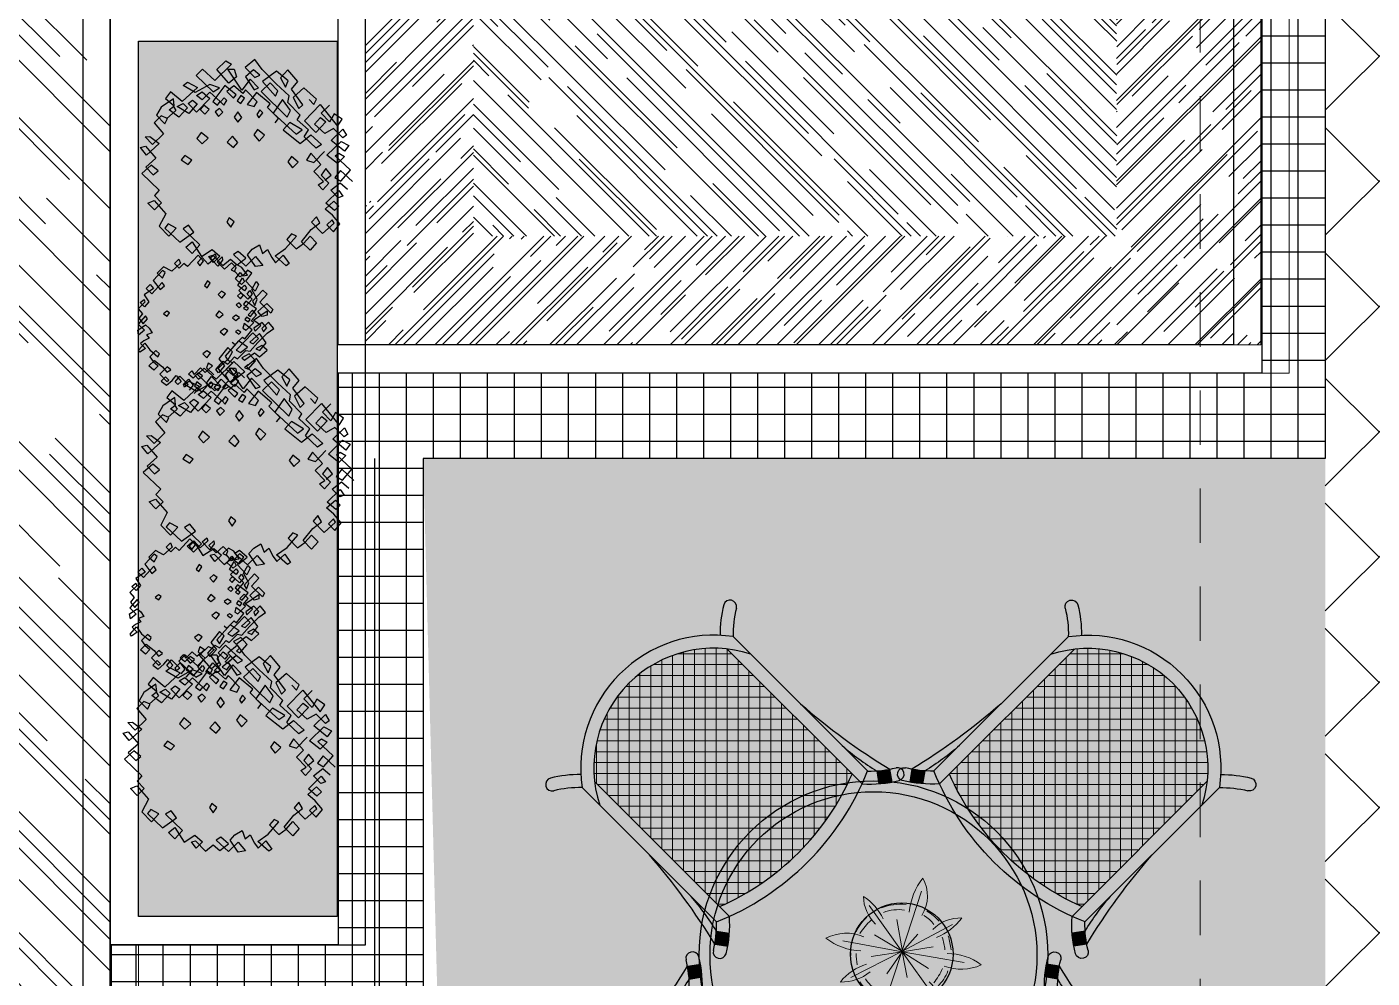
# Model space of a CAD drawing. Header units: millimetres. Extents: x 971.3 to 1010.6, y 593 to 619.8.
# Drawn here: x 975.405 to 978.491, y 612.973 to 615.156 of the extents above; entities that cross this region are included whole.
import ezdxf

# ---------------------------------------------------------------- set-up
doc = ezdxf.new("R2010")
doc.units = ezdxf.units.MM
doc.linetypes.add('HIDDEN2', pattern=[0.1875, 0.125, -0.0625])
doc.linetypes.add('RAYITAS', pattern=[0.375, 0.25, -0.125])
for name, color, linetype, lineweight in [('1', 253, 'Continuous', 0), ('accesorios de agua potable', 142, 'Continuous', 25), ('FAROLAS', 45, 'Continuous', 9), ('NOMBRES', 75, 'Continuous', 5), ('PROYECCIÓN', 7, 'RAYITAS', 13), ('www.dwgfree.com', 7, 'Continuous', 70)]:
    doc.layers.add(name, color=color, linetype=linetype, lineweight=lineweight)
for name, color, linetype in [('2', 42, 'Continuous'), ('3', 135, 'Continuous'), ('49', 1, 'Continuous'), ('51', 3, 'Continuous'), ('CANTEIRO', 8, 'Continuous'), ('MOB', 203, 'Continuous')]:
    doc.layers.add(name, color=color, linetype=linetype)

# ---------------------------------------------------------------- blocks, each defined once
blk = doc.blocks.new('VEG4')
at = {"layer": 'CANTEIRO', "color": 104}
for p, q in [((0.059, 3.413), (-0.461, 2.865)), ((0.322, 3.115), (0.059, 3.413)), ((0.643, 3.269), (0.876, 3.457)), ((0.876, 3.457), (0.918, 3.3)), ((-0.784, 3.026), (-1.201, 2.658)), ((-1.079, 3.015), (-0.866, 3.223)), ((-0.861, 2.792), (-1.079, 3.015)), ((-0.866, 3.223), (-0.784, 3.026)), ((-0.634, 3.014), (-0.861, 2.792)), ((-0.461, 2.865), (-0.634, 3.014)), ((0.26, 3.292), (0.019, 3.056)), ((0.019, 3.056), (0.143, 2.9)), ((0.143, 2.9), (0.322, 3.115)), ((0.543, 2.974), (0.26, 3.292)), ((0.918, 3.3), (0.543, 2.974)), ((1.005, 2.87), (0.643, 3.269)), ((0.972, 3.075), (1.213, 3.311)), ((1.309, 2.73), (0.972, 3.075)), ((1.222, 3.16), (1.005, 2.87)), ((1.213, 3.311), (1.222, 3.16)), ((1.655, 3.028), (1.309, 2.73)), ((1.873, 2.805), (1.655, 3.028)), ((-1.652, 2.693), (-2.101, 2.215)), ((-1.598, 2.865), (-1.911, 2.56)), ((-1.911, 2.56), (-1.659, 2.33)), ((-1.659, 2.33), (-1.519, 2.585)), ((-1.519, 2.585), (-1.652, 2.693)), ((-1.201, 2.658), (-1.598, 2.865)), ((1.899, 2.949), (1.629, 2.686)), ((1.629, 2.686), (1.791, 2.606)), ((2.048, 2.342), (1.785, 2.64)), ((1.791, 2.606), (1.873, 2.805)), ((1.833, 2.25), (2.063, 2.554)), ((2.154, 2.802), (1.899, 2.949)), ((2.063, 2.554), (2.168, 2.418)), ((2.414, 2.422), (2.154, 2.802)), ((2.423, 2.668), (2.187, 2.398)), ((2.63, 2.513), (2.423, 2.668)), ((-1.673, 2.118), (-2.179, 1.584)), ((-2.101, 2.215), (-1.781, 1.774)), ((-1.563, 1.948), (-1.673, 2.118)), ((0.494, 2.172), (0.349, 1.951)), ((0.627, 2.064), (0.494, 2.172)), ((2.124, 1.98), (1.833, 2.25)), ((1.951, 1.93), (2.17, 2.302)), ((2.168, 2.418), (2.048, 2.342)), ((2.266, 2.118), (2.124, 1.98)), ((2.17, 2.302), (2.266, 2.118)), ((2.187, 2.398), (2.414, 2.422)), ((2.329, 2.14), (2.63, 2.513)), ((2.77, 1.659), (2.329, 2.14)), ((-2.088, 1.832), (-2.55, 1.539)), ((-2.451, 1.834), (-2.252, 2.028)), ((-2.179, 1.584), (-2.451, 1.834)), ((-2.252, 2.028), (-2.088, 1.832)), ((-1.781, 1.774), (-1.563, 1.948)), ((0.349, 1.951), (0.482, 1.843)), ((0.482, 1.843), (0.627, 2.064)), ((2.257, 1.673), (1.951, 1.93)), ((1.991, 1.691), (2.26, 1.954)), ((2.365, 1.818), (2.257, 1.673)), ((2.26, 1.954), (2.365, 1.818)), ((2.609, 1.739), (2.828, 2.112)), ((2.866, 1.277), (2.609, 1.739)), ((3.142, 1.705), (2.636, 1.171)), ((2.933, 1.976), (2.77, 1.659)), ((2.828, 2.112), (2.933, 1.976)), ((3.34, 1.502), (3.142, 1.705)), ((-2.735, 1.16), (-2.545, 1.306)), ((-2.55, 1.539), (-2.33, 1.199)), ((-2.545, 1.306), (-2.508, 1.183)), ((1.168, 1.68), (0.998, 1.514)), ((0.998, 1.514), (1.176, 1.331)), ((1.355, 1.546), (1.168, 1.68)), ((1.176, 1.331), (1.355, 1.546)), ((2.075, 1.575), (1.933, 1.436)), ((1.933, 1.436), (2.072, 1.294)), ((2.421, 1.278), (1.991, 1.691)), ((2.072, 1.294), (2.209, 1.467)), ((2.209, 1.467), (2.075, 1.575)), ((2.327, 0.948), (2.619, 1.274)), ((2.382, 1.517), (2.518, 1.69)), ((2.619, 1.274), (2.382, 1.517)), ((2.628, 1.52), (2.421, 1.278)), ((2.518, 1.69), (2.628, 1.52)), ((2.752, 0.967), (2.866, 1.277)), ((2.991, 1.121), (3.34, 1.502)), ((-2.508, 1.183), (-2.835, 0.864)), ((-2.835, 0.864), (-2.631, 0.627)), ((-2.537, 0.957), (-2.735, 1.16)), ((-2.33, 1.199), (-2.537, 0.957)), ((2.004, 1.109), (1.856, 1.004)), ((1.856, 1.004), (1.995, 0.862)), ((1.995, 0.862), (2.108, 0.973)), ((2.108, 0.973), (2.004, 1.109)), ((2.313, 0.934), (2.213, 0.837)), ((2.322, 1.181), (2.214, 1.036)), ((2.214, 1.036), (2.327, 0.948)), ((2.446, 0.827), (2.313, 0.934)), ((2.829, 0.804), (2.322, 1.181)), ((2.636, 1.171), (2.752, 0.967)), ((2.899, 0.675), (3.331, 1.057)), ((3.506, 0.593), (2.991, 1.121)), ((3.331, 1.057), (3.608, 0.772)), ((-2.484, 0.533), (-2.848, 0.138)), ((-2.631, 0.627), (-2.81, 0.412)), ((-2.393, 0.383), (-2.484, 0.533)), ((-1.463, 0.737), (-1.624, 0.619)), ((-1.624, 0.619), (-1.457, 0.504)), ((-1.335, 0.663), (-1.463, 0.737)), ((-1.457, 0.504), (-1.335, 0.663)), ((1.045, 0.727), (0.88, 0.526)), ((0.88, 0.526), (1.033, 0.398)), ((1.033, 0.398), (1.237, 0.558)), ((1.237, 0.558), (1.045, 0.727)), ((1.838, 0.511), (1.676, 0.393)), ((2.005, 0.397), (1.838, 0.511)), ((2.213, 0.837), (2.361, 0.743)), ((2.361, 0.743), (2.446, 0.827)), ((2.641, 0.74), (2.428, 0.532)), ((2.428, 0.532), (2.542, 0.444)), ((2.542, 0.444), (2.829, 0.804)), ((2.575, 0.239), (2.825, 0.523)), ((2.825, 0.523), (2.641, 0.74)), ((2.686, 0.268), (3.339, 0.707)), ((3.103, 0.438), (2.899, 0.675)), ((3.339, 0.509), (3.103, 0.438)), ((3.339, 0.707), (3.339, 0.509)), ((3.608, 0.772), (3.506, 0.593)), ((-2.865, -0.157), (-2.493, 0.088)), ((-2.848, 0.138), (-2.55, -0.166)), ((-2.81, 0.412), (-2.601, 0.141)), ((-2.601, 0.141), (-2.393, 0.383)), ((-2.493, 0.088), (-2.32, -0.061)), ((1.676, 0.393), (1.829, 0.264)), ((1.829, 0.264), (2.005, 0.397)), ((2.235, 0.105), (2.172, -0.115)), ((2.614, -0.198), (2.235, 0.105)), ((2.349, 0.415), (2.269, 0.297)), ((2.269, 0.297), (2.436, 0.183)), ((2.319, -0.209), (2.689, 0.152)), ((2.516, 0.3), (2.349, 0.415)), ((2.436, 0.183), (2.516, 0.3)), ((2.689, 0.152), (2.575, 0.239)), ((3.026, 0.005), (2.686, 0.268)), ((3.1, 0.157), (2.699, -0.115)), ((2.756, -0.258), (3.026, 0.005)), ((3.395, 0.167), (3.082, -0.138)), ((3.323, -0.101), (3.1, 0.157)), ((3.644, -0.145), (3.395, 0.167)), ((-2.826, -0.396), (-2.865, -0.157)), ((-2.55, -0.166), (-2.826, -0.396)), ((-2.185, -0.285), (-2.449, -0.384)), ((-2.449, -0.384), (-2.324, -0.54)), ((-2.32, -0.061), (-2.185, -0.285)), ((1.281, -0.112), (1.077, -0.272)), ((1.077, -0.272), (1.27, -0.441)), ((1.27, -0.441), (1.449, -0.227)), ((1.449, -0.227), (1.281, -0.112)), ((1.922, -0.2), (1.817, -0.263)), ((1.817, -0.263), (1.97, -0.391)), ((2.637, -0.335), (1.833, -1.16)), ((2.07, -0.294), (1.922, -0.2)), ((1.97, -0.391), (2.07, -0.294)), ((2.172, -0.115), (2.319, -0.209)), ((2.256, -0.627), (2.614, -0.198)), ((2.957, -0.379), (2.497, -0.789)), ((2.914, -0.619), (2.637, -0.335)), ((2.699, -0.115), (2.756, -0.258)), ((2.88, -0.811), (3.334, -0.368)), ((3.277, -0.82), (2.957, -0.379)), ((3.082, -0.138), (3.159, -0.301)), ((3.159, -0.301), (3.323, -0.101)), ((3.334, -0.368), (3.644, -0.145)), ((-2.838, -1.122), (-2.531, -0.782)), ((-2.582, -0.673), (-2.744, -0.792)), ((-2.744, -0.792), (-2.506, -1.035)), ((-2.324, -0.54), (-2.582, -0.673)), ((-2.531, -0.782), (-2.297, -1.108)), ((1.958, -0.72), (1.302, -1.44)), ((1.655, -0.779), (1.788, -0.887)), ((1.788, -0.887), (2.143, -0.54)), ((2.386, -1.016), (1.958, -0.72)), ((2.143, -0.54), (2.256, -0.627)), ((2.497, -0.789), (2.659, -0.869)), ((2.502, -1.22), (2.88, -0.811)), ((2.659, -0.869), (2.914, -0.619)), ((2.976, -1.194), (3.277, -0.82)), ((-2.773, -1.217), (-2.838, -1.122)), ((-2.506, -1.035), (-2.773, -1.217)), ((-2.01, -1.146), (-2.308, -1.437)), ((-2.297, -1.108), (-1.911, -1.446)), ((-1.837, -1.294), (-2.01, -1.146)), ((0.434, -1.177), (0.244, -1.323)), ((0.602, -1.291), (0.434, -1.177)), ((1.433, -1.035), (1.01, -1.567)), ((1.432, -1.63), (1.665, -1.244)), ((1.665, -1.244), (1.433, -1.035)), ((1.833, -1.16), (2.048, -1.267)), ((1.9, -1.57), (2.298, -1.181)), ((2.048, -1.267), (2.386, -1.016)), ((2.298, -1.181), (2.502, -1.22)), ((3.067, -0.946), (2.78, -1.107)), ((2.78, -1.107), (2.976, -1.194)), ((2.958, -1.488), (3.319, -1.176)), ((3.319, -1.176), (3.067, -0.946)), ((-2.352, -1.876), (-2.082, -1.612)), ((-2.308, -1.437), (-2.139, -1.668)), ((-2.139, -1.668), (-1.906, -1.877)), ((-2.082, -1.612), (-1.702, -1.916)), ((-1.911, -1.446), (-1.837, -1.294)), ((0.244, -1.323), (0.423, -1.506)), ((0.423, -1.506), (0.602, -1.291)), ((0.861, -2.069), (1.211, -1.688)), ((1.01, -1.567), (1.278, -1.899)), ((1.211, -1.688), (1.432, -1.829)), ((1.302, -1.44), (1.432, -1.63)), ((1.432, -1.829), (1.753, -1.476)), ((1.753, -1.476), (1.9, -1.57)), ((2.456, -1.344), (2.107, -1.526)), ((2.107, -1.526), (2.226, -1.648)), ((2.226, -1.648), (2.712, -1.293)), ((2.396, -2.077), (2.759, -1.682)), ((2.759, -1.682), (2.456, -1.344)), ((2.712, -1.293), (2.958, -1.488)), ((-2.12, -2.085), (-2.352, -1.876)), ((-1.906, -1.877), (-2.12, -2.085)), ((-1.47, -1.926), (-1.825, -2.273)), ((-1.702, -1.916), (-1.493, -2.187)), ((-1.493, -2.187), (-1.297, -2.075)), ((-1.297, -2.075), (-1.47, -1.926)), ((-0.188, -2.301), (0.124, -1.996)), ((0.124, -1.996), (0.342, -2.219)), ((0.342, -2.219), (0.703, -1.906)), ((0.482, -1.765), (0.405, -1.999)), ((0.405, -1.999), (0.756, -2.33)), ((0.703, -1.906), (0.482, -1.765)), ((0.972, -2.239), (0.861, -2.069)), ((1.278, -1.899), (0.972, -2.239)), ((1.317, -2.337), (1.61, -2.012)), ((1.355, -2.063), (1.724, -1.702)), ((1.686, -2.374), (1.355, -2.063)), ((1.61, -2.012), (1.823, -2.201)), ((1.724, -1.702), (2.234, -2.196)), ((2.39, -1.845), (2.234, -1.997)), ((2.234, -1.997), (2.396, -2.077)), ((-1.825, -2.273), (-1.502, -2.632)), ((-1.556, -2.407), (-1.769, -2.615)), ((-1.397, -2.569), (-1.556, -2.407)), ((-1.247, -2.581), (-1.054, -2.353)), ((-1.105, -2.641), (-0.869, -2.371)), ((-1.054, -2.353), (-0.81, -2.63)), ((-0.869, -2.371), (-0.473, -2.777)), ((-0.705, -2.766), (-0.464, -2.53)), ((-0.464, -2.53), (-0.235, -2.822)), ((-0.455, -2.284), (-0.299, -2.131)), ((-0.243, -2.473), (-0.455, -2.284)), ((-0.299, -2.131), (-0.188, -2.301)), ((0.013, -2.223), (-0.243, -2.473)), ((-0.149, -2.341), (0.015, -2.538)), ((0.22, -2.378), (0.013, -2.223)), ((0.015, -2.538), (0.22, -2.378)), ((0.378, -2.739), (0.637, -2.407)), ((0.637, -2.407), (1.073, -2.854)), ((1.479, -2.616), (1.317, -2.337)), ((2.234, -2.196), (1.549, -2.745)), ((1.823, -2.201), (1.686, -2.374)), ((1.689, -2.49), (1.959, -2.226)), ((1.944, -2.637), (1.689, -2.49)), ((1.959, -2.226), (2.216, -2.49)), ((-1.769, -2.615), (-1.522, -2.81)), ((-1.522, -2.81), (-1.247, -2.581)), ((-1.502, -2.632), (-1.397, -2.569)), ((-0.966, -2.783), (-1.105, -2.641)), ((-0.81, -2.63), (-0.966, -2.783)), ((-0.649, -2.909), (-0.705, -2.766)), ((-0.473, -2.777), (-0.649, -2.909)), ((-0.235, -2.822), (-0.428, -3.05)), ((-0.187, -3.212), (0.162, -2.831)), ((-0.064, -2.655), (-0.181, -2.849)), ((-0.181, -2.849), (0.165, -3.146)), ((0.162, -2.831), (-0.064, -2.655)), ((0.165, -3.146), (0.614, -2.668)), ((0.596, -2.962), (0.378, -2.739)), ((0.698, -2.783), (0.596, -2.962)), ((0.614, -2.668), (0.698, -2.783)), ((0.761, -2.96), (1.104, -2.545)), ((0.948, -3.095), (0.761, -2.96)), ((1.073, -2.854), (0.948, -3.095)), ((1.104, -2.545), (1.461, -2.91)), ((1.18, -2.907), (1.479, -2.616)), ((1.265, -3.022), (1.18, -2.907)), ((1.461, -2.91), (1.265, -3.022)), ((1.549, -2.745), (1.77, -2.886)), ((1.77, -2.886), (1.944, -2.637))]:
    blk.add_line(p, q, dxfattribs=at)
blk = doc.blocks.new('VASO PLANTA')
at = {"layer": '49', "lineweight": 5}
for p, q in [((-0.0499, 0.1028), (-0.0004, 0.0014)), ((-0.0004, 0.0014), (0.0325, 0.1026)), ((-0.0004, 0.0022), (-0.0958, 0.0503)), ((0.112, 0.0392), (-0.0004, 0.0022)), ((-0.107, -0.0322), (-0.0004, 0.0022)), ((-0.0004, 0.0014), (-0.0317, -0.093)), ((-0.0004, 0.0022), (0.0958, -0.0442)), ((0.0516, -0.1034), (-0.0004, 0.0014))]:
    blk.add_line(p, q, dxfattribs=at)
at = {"layer": '51', "lineweight": 5}
for p, q in [((-0.0059, 0.0619), (0.0004, 0.0014)), ((-0.0004, 0.0014), (-0.0419, 0.0431)), ((0.0004, 0.0014), (0.0422, 0.0454)), ((-0.0509, 0.0002), (-0.0004, 0.0014)), ((-0.0004, 0.0014), (-0.0338, -0.0342)), ((0.0434, -0.0025), (-0.0004, 0.0014)), ((-0.0004, 0.0014), (0.0411, -0.0395)), ((0.0034, -0.0566), (-0.0004, 0.0014))]:
    blk.add_line(p, q, dxfattribs=at)
for centre, radius, start, end in [((0.0457, 0.1281), 0.1102, 178.3347, 214.943), ((-0.101, 0.0569), 0.0829, 13.4224, 63.8584), ((0.0842, 0.0629), 0.0731, 127.2745, 172.7803), ((-0.0653, 0.1159), 0.1054, 331.9802, 2.8436), ((-0.0224, 0.0138), 0.0734, 119.9073, 140.517), ((-0.0038, 0.01), 0.0847, 78.9572, 101.8559), ((-0.0112, -0.0224), 0.1081, 77.3618, 94.4233), ((-0.0182, -0.0094), 0.1095, 31.7056, 56.1698), ((-0.0466, 0.1077), 0.0822, 214.484, 256.2102), ((-0.1173, -0.0353), 0.0965, 52.6045, 88.2423), ((0.003, -0.0095), 0.0971, 125.8865, 138.5669), ((-0.0033, 0.0079), 0.0771, 27.8529, 57.8326), ((0.1303, -0.0736), 0.1256, 88.7809, 120.4457), ((0.0705, 0.0805), 0.0687, 274.6435, 335.4722), ((-0.0156, -0.0005), 0.0833, 157.1054, 182.6293), ((0.0372, -0.0078), 0.1243, 163.7786, 177.5793), ((0.0278, 0.0012), 0.0506, 340.4641, 8.5366), ((-0.0307, 0.0007), 0.1189, 350.011, 4.2611), ((-0.0655, -0.101), 0.095, 100.4866, 143.9009), ((0.0564, -0.0914), 0.0722, 34.239, 81.5039), ((-0.1314, 0.0782), 0.1237, 264.9672, 297.0852), ((-0.0177, -0.0095), 0.0782, 205.31, 246.7352), ((-0.0142, -0.0052), 0.0713, 208.7514, 247.7865), ((-0.0402, 0.0356), 0.1315, 313.0745, 323.4634), ((0.1192, 0.0686), 0.1194, 239.5641, 268.4699), ((0.0394, -0.1078), 0.0825, 151.0001, 190.8883), ((-0.1064, -0.0589), 0.0914, 315.1193, 351.8147), ((-0.0356, -0.1298), 0.1026, 358.8629, 37.0013), ((-0.0321, 0.0277), 0.1316, 312.2985, 323.7197), ((-0.0008, -0.0028), 0.0884, 261.9422, 284.4563), ((-0.006, 0.0248), 0.1052, 266.5112, 283.5728), ((0.1115, -0.0534), 0.0903, 195.5131, 240.4371)]:
    blk.add_arc(centre, radius, start, end, dxfattribs=at)
blk = doc.blocks.new('Cad Atacama')
at = {"layer": 'MOB', "ltscale": 50}
h = blk.add_hatch(color=252, dxfattribs=at)
h.set_gradient(color1=(133, 148, 153), one_color=1, tint=1, name='INVSPHERICAL')
h.paths.add_polyline_path([(-0.2678, 0.1513, -0.976761), (-0.2388, 0.1587, -0.065924), (-0.2305, 0.0889, 0.024794), (-0.2605, 0.0859, 0.069485)])
h = blk.add_hatch(color=27, dxfattribs=at)
h.set_gradient(color1=(139, 83, 35), color2=(76, 0, 0), one_color=1, name='INVCURVED')
h.paths.add_polyline_path([(-0.3007, 0.0457), (-0.2605, 0.0859, -0.503917), (0.0859, -0.2605), (0.0457, -0.3007, 0.613512)])
h = blk.add_hatch(color=8, dxfattribs=at)
h.set_gradient(color1=(121, 132, 134), one_color=1, tint=1, name='CYLINDER')
h.paths.add_polyline_path([(0.0457, -0.3007, 0.050597), (0.0575, -0.2465), (-0.2521, -0.5561, 0.013043), (-0.2224, -0.5689)])
h.paths.add_polyline_path([(-0.2465, 0.0575, 0.050597), (-0.3007, 0.0457), (-0.5689, -0.2224, 0.013043), (-0.5561, -0.2521)])
at = {"layer": 'MOB', "lineweight": 5, "ltscale": 50}
h = blk.add_hatch(dxfattribs=at)
h.set_pattern_fill('ANSI37', color=36, scale=0.2, angle=45, style=0)
h.set_pattern_definition([(90, (-103.332274, 10.913987), (0.025, 0), []), (7e-15, (-103.332274, 10.913987), (0, -0.025), [])])
h.paths.add_polyline_path([(0.0575, -0.2465, 0.482053), (-0.2465, 0.0575), (-0.5334, -0.2294, 0.188892), (-0.2294, -0.5334)])
at = {"layer": 'MOB', "ltscale": 50}
h = blk.add_hatch(color=252, dxfattribs=at)
h.set_gradient(color1=(133, 148, 153), one_color=1, tint=1, name='INVSPHERICAL')
h.paths.add_polyline_path([(-0.5104, -0.1639), (-0.4147, -0.0682, -0.04182), (-0.6195, -0.2183, 0.031606), (-0.5897, -0.222, 0.043757)])
h = blk.add_hatch(color=252, dxfattribs=at)
h.set_gradient(color1=(133, 148, 153), one_color=1, tint=1, name='INVSPHERICAL')
h.paths.add_polyline_path([(-0.6195, -0.2183, -0.015899), (-0.6342, -0.2151, 0.976761), (-0.6417, -0.2441, 0.016305), (-0.6246, -0.2479)])
h.paths.add_polyline_path([(-0.5563, -0.2518, -0.012913), (-0.5689, -0.2224, -0.021883), (-0.5897, -0.222), (-0.5948, -0.2518, 0.036041)])
h = blk.add_hatch(color=27, dxfattribs=at)
h.set_gradient(color1=(139, 83, 35), color2=(76, 0, 0), one_color=1, name='SPHERICAL')
h.paths.add_polyline_path([(-0.5897, -0.222, -0.031606), (-0.6195, -0.2183), (-0.6246, -0.2479, 0.028053), (-0.5948, -0.2518)])
h = blk.add_hatch(color=27, dxfattribs=at)
h.set_gradient(color1=(139, 83, 35), color2=(76, 0, 0), one_color=1, name='INVCURVED')
h.paths.add_polyline_path([(-0.5334, -0.2294), (-0.5561, -0.2521, 0.179119), (-0.2521, -0.5561), (-0.2294, -0.5334, -0.188892)])
h = blk.add_hatch(color=252, dxfattribs=at)
h.set_gradient(color1=(133, 148, 153), one_color=1, tint=1, name='INVSPHERICAL')
h.paths.add_polyline_path([(0.1513, -0.2678, 0.976761), (0.1587, -0.2388, 0.065924), (0.0889, -0.2305, -0.024794), (0.0859, -0.2605, -0.069485)])
h = blk.add_hatch(color=252, dxfattribs=at)
h.set_gradient(color1=(133, 148, 153), one_color=1, tint=1, name='INVSPHERICAL')
h.paths.add_polyline_path([(-0.0682, -0.4147), (-0.1639, -0.5104, 0.043757), (-0.222, -0.5897, 0.031606), (-0.2183, -0.6195, -0.04182)])
h = blk.add_hatch(color=252, dxfattribs=at)
h.set_gradient(color1=(133, 148, 153), one_color=1, tint=1, name='INVSPHERICAL')
h.paths.add_polyline_path([(-0.2441, -0.6417, -0.016305), (-0.2479, -0.6246), (-0.2183, -0.6195, 0.015899), (-0.2151, -0.6342, -0.976761)])
h.paths.add_polyline_path([(-0.2518, -0.5563, 0.012913), (-0.2224, -0.5689, 0.021883), (-0.222, -0.5897), (-0.2518, -0.5948, -0.036041)])
h = blk.add_hatch(color=27, dxfattribs=at)
h.set_gradient(color1=(139, 83, 35), color2=(76, 0, 0), one_color=1, name='SPHERICAL')
h.paths.add_polyline_path([(-0.2479, -0.6246), (-0.2183, -0.6195, -0.031606), (-0.222, -0.5897), (-0.2518, -0.5948, 0.028053)])
at = {"layer": 'MOB', "color": 36, "ltscale": 50}
for p, q in [((-0.6195, -0.2183), (-0.6246, -0.2479)), ((-0.5897, -0.222), (-0.5948, -0.2518)), ((-0.222, -0.5897), (-0.2518, -0.5948)), ((-0.2183, -0.6195), (-0.2479, -0.6246))]:
    blk.add_line(p, q, dxfattribs=at)
for points in [[(-0.5689, -0.2224), (-0.2605, 0.0859)], [(-0.5561, -0.2521), (-0.2465, 0.0575)], [(0.0575, -0.2465), (-0.2521, -0.5561)], [(0.0859, -0.2605), (-0.2224, -0.5689)]]:
    blk.add_lwpolyline(points, dxfattribs=at)
at = {"layer": 'MOB', "color": 252, "ltscale": 50}
for centre, radius, start, end in [((-0.2532, 0.1547), 0.015, 15.675, 192.9808), ((-0.4983, 0.0925), 0.2678, 359.241, 14.3279), ((-0.4983, 0.0925), 0.2378, 358.4287, 14.3279), ((-1.413, 1.0787), 1.5205, 301.4572, 311.0362), ((-0.8813, 0.2588), 0.5624, 301.2357, 311.2577), ((-0.6376, -0.2297), 0.015, 77.0192, 254.325), ((-0.5754, 0.0153), 0.2378, 255.6721, 271.5713), ((-0.5754, 0.0153), 0.2678, 255.6721, 274.0924), ((0.0925, -0.4983), 0.2678, 75.6721, 90.759), ((0.1547, -0.2532), 0.015, 257.0192, 74.325), ((0.0925, -0.4983), 0.2378, 75.6721, 91.5713), ((1.0787, -1.413), 1.5205, 138.9638, 148.5428), ((0.2588, -0.8813), 0.5624, 138.7423, 148.7643), ((0.0153, -0.5754), 0.2678, 175.9076, 194.3279), ((0.0153, -0.5754), 0.2378, 178.4287, 194.3279), ((-0.2297, -0.6376), 0.015, 195.675, 12.9808)]:
    blk.add_arc(centre, radius, start, end, dxfattribs=at)
at = {"layer": 'MOB', "color": 36, "ltscale": 50}
for centre, radius, start, end in [((-0.2155, -0.2155), 0.3048, 351.5114, 98.4886), ((-0.2155, -0.2155), 0.2748, 341.9408, 108.0592), ((0.0067, 0.0067), 0.6194, 201.7007, 248.2993), ((0.0067, 0.0067), 0.5894, 203.6066, 246.3934)]:
    blk.add_arc(centre, radius, start, end, dxfattribs=at)

msp = doc.modelspace()

# ---------------------------------------------------------------- hatches: boundary and pattern name
at = {"layer": '2'}
h = msp.add_hatch(dxfattribs=at)
h.set_pattern_fill('NET', color=256, scale=0.019528, style=0)
h.set_pattern_definition([(180, (978.383475, 611.78752), (2e-17, 0.06200053), []), (90, (978.383475, 611.78752), (0.06200053, -2e-17), [])])
h.paths.add_polyline_path([(975.8807, 618.7525), (978.3835, 618.7525), (978.3835, 614.166), (976.3137, 614.166), (976.3137, 612.8542), (975.793, 612.8542), (975.793, 611.7875), (972.2732, 611.7875), (972.2732, 618.1666), (975.8807, 618.1666)])
h.paths.add_polyline_path([(976.076, 618.6067), (978.2377, 618.6067), (978.2377, 614.3612), (976.1184, 614.3612), (976.1184, 613.0495), (975.5977, 613.0495), (975.5977, 611.9828), (972.4782, 611.9828), (972.4782, 617.9616), (976.076, 617.9616)], flags=16)
at = {"layer": 'accesorios de agua potable'}
h = msp.add_hatch(dxfattribs=at)
h.set_pattern_fill('AR-RROOF', color=151, scale=0.065092, angle=45, style=0)
h.set_pattern_definition([(45, (738.38358, 925.850854), (0.055232733, 0.147287288), [0.976386, -0.1301848, 0.325462, -0.0650924]), (45, (738.42178, 925.93508), (-0.107243556, 0.015189002), [0.1952772, -0.02148049, 0.3905544, -0.0488193]), (45, (738.367468, 925.91299), (0.208503567, 0.2701801186), [0.5207392, -0.09112936, 0.2603696, -0.0650924])])
h.paths.add_polyline_path([(976.2038, 618.5416), (978.2353, 618.5416), (978.2353, 614.4263), (976.1811, 614.4263), (976.1811, 614.7468), (976.1887, 614.7446), (976.2069, 614.7462), (976.2068, 614.7482), (976.2192, 614.756), (976.2105, 614.7555), (976.198, 614.7498), (976.1811, 614.7574), (976.1811, 614.7694), (976.1891, 614.7779), (976.1811, 614.7799), (976.1811, 615.1886), (976.1811, 617.8965), (976.2038, 617.8965)])
h.paths.add_polyline_path([(976.429, 617.8766), (976.429, 614.676), (977.9048, 614.676), (977.9048, 617.8766)], flags=16)
h.paths.add_polyline_path([(976.205, 614.7633), (976.1941, 614.7669), (976.1872, 614.7557), (976.199, 614.7589)], flags=16)
h.paths.add_polyline_path([(977.6517, 616.0802), (976.5798, 616.0802), (976.5798, 616.2546), (977.6517, 616.2546)], flags=8)
h = msp.add_hatch(dxfattribs=at)
h.set_pattern_fill('AR-RROOF', color=256, scale=0.006509, angle=45, style=0)
h.set_pattern_definition([(135, (976.18109, 612.04789), (-0.140291, 0.37411), [2.48002, -0.33067, 0.826674, -0.165335]), (135, (976.08405, 612.26183), (0.272399, 0.03858), [0.496004, -0.05456, 0.992008, -0.124]), (135, (976.222, 612.20572), (-0.5295992, 0.6862577), [1.322678, -0.231469, 0.661339, -0.165335])])
h.paths.add_polyline_path([(976.1811, 617.8965), (972.606, 617.8965), (972.606, 612.0479), (975.5953, 612.0479), (975.5953, 615.1886), (976.1811, 615.1886)])
h.paths.add_polyline_path([(975.3349, 617.6361), (972.8664, 617.6361), (972.8664, 612.3083), (975.3349, 612.3083)], flags=16)
h = msp.add_hatch(dxfattribs=at)
h.set_pattern_fill('AR-RROOF', color=151, scale=0.003255, angle=45, style=0)
h.set_pattern_definition([(135, (978.19157, 614.50208), (-0.0701456, 0.1870549), [1.24001, -0.165335, 0.413337, -0.082667]), (135, (978.14306, 614.60905), (0.1361994, 0.01929), [0.248002, -0.02728, 0.496004, -0.062001]), (135, (978.21203, 614.580997), (-0.2647996, 0.34312885), [0.661339, -0.115734, 0.3306695, -0.0826674])])
h.paths.add_polyline_path([(977.9048, 617.8766), (976.429, 617.8766), (976.429, 614.676), (977.9048, 614.676)])
at = {"layer": 'FAROLAS', "lineweight": 35}
h = msp.add_hatch(dxfattribs=at)
h.set_pattern_fill('AR-SAND', color=104, scale=0.004, angle=180, style=0)
h.set_pattern_definition([(217.5, (972.27319, 593.91996), (0.0064001, -0.1957653), [0, -0.154432, 0, -0.17272, 0, -0.1651]), (187.5, (972.2732, 593.91996), (-0.1798093, -0.28673), [0, -0.083312, 0, -0.139192, 0, -0.05334]), (147.5, (972.39816, 593.91996), (-0.316397, -0.0005749), [0, -0.0508, 0, -0.18288, 0, -0.23876]), (137.5, (972.39816, 593.91996), (-0.3054226, -0.0891717), [0, -0.0254, 0, -0.119888, 0, -0.13716])])
h.paths.add_polyline_path([(978.3835, 614.166), (976.3137, 614.166), (976.3764, 611.7875), (972.2732, 611.7875), (972.2732, 593.92), (977.1382, 593.92), (977.1382, 599.097), (973.4099, 599.097), (973.41, 610.3471), (976.639, 610.347), (976.639, 611.857), (978.3835, 611.857)])
h.paths.add_polyline_path([(973.3426, 594.0355), (972.4764, 594.0355), (972.4764, 599.0712), (973.3426, 599.0712)], flags=16)
h.paths.add_polyline_path([(973.3426, 599.081), (972.4764, 599.081), (972.4764, 611.7875), (973.3426, 611.7875)], flags=16)
at = {"layer": 'MOB', "ltscale": 50}
h = msp.add_hatch(color=35, dxfattribs=at)
h.set_gradient(color1=(148, 113, 66), color2=(39, 29, 17), one_color=1, tint=0.11, name='SPHERICAL')
h.paths.add_polyline_path([(977.7468, 613.026, 1), (976.9468, 613.026, 1)])
h.paths.add_polyline_path([(977.7218, 613.026, 1), (976.9718, 613.026, 1)], flags=16)
at = {"layer": 'NOMBRES'}
h = msp.add_hatch(dxfattribs=at)
h.set_pattern_fill('AR-SAND', color=256, scale=0.000650924, angle=180, style=0)
h.set_pattern_definition([(322.5, (976.115995, 613.114554), (-0.0010415, -0.0318571), [0, -0.02513088, 0, -0.0281069, 0, -0.0268669]), (352.5, (976.115995, 613.114554), (0.0292606, -0.0466599), [0, -0.01355745, 0, -0.02265086, 0, -0.00868007]), (32.5, (976.095659, 613.114554), (0.0514876, -9.355e-05), [0, -0.00826674, 0, -0.02976025, 0, -0.03885366]), (42.5, (976.09566, 613.114554), (0.0497017, -0.014511), [0, -0.00413337, 0, -0.0195095, 0, -0.0223202])])
h.paths.add_polyline_path([(976.116, 615.1235), (975.6603, 615.1235), (975.6603, 613.1146), (976.116, 613.1146)])
at = {"layer": 'www.dwgfree.com', "lineweight": 13}
h = msp.add_hatch(dxfattribs=at)
h.set_pattern_fill('AR-HBONE', color=256, scale=0.002, style=0)
h.set_pattern_definition([(45, (976.63896, 610.347), (3e-17, 0.287368), [0.6096, -0.2032]), (135, (976.78265, 610.49069), (3e-17, 0.287368), [0.6096, -0.2032])])
h.paths.add_polyline_path([(981.4732, 618.142), (979.5732, 618.142), (979.5732, 618.07), (978.5732, 618.07), (978.5732, 618.77), (978.3835, 618.77), (978.3835, 614.166), (978.3835, 611.857), (976.639, 611.857), (976.639, 610.347), (981.9732, 610.347), (981.9732, 615.0322), (980.5477, 615.0322), (980.5477, 615.6322), (981.4732, 615.6322), (981.4732, 616.4827), (981.3064, 616.4827), (981.3064, 617.1559), (981.4732, 617.1559), (981.4732, 617.3734), (981.3682, 617.3734), (981.3682, 617.9684), (981.4732, 617.9684)])

# ---------------------------------------------------------------- linework, layer by layer
for points in [[(975.8807, 618.7525), (978.3835, 618.7525), (978.3835, 614.166), (976.3137, 614.166), (976.3137, 612.8542), (975.793, 612.8542), (975.793, 611.7875), (972.2732, 611.7875), (972.2732, 618.1666), (975.8807, 618.1666), (975.8807, 618.7525)], [(976.076, 618.6067), (978.2377, 618.6067), (978.2377, 614.3612), (976.1184, 614.3612), (976.1184, 613.0495), (975.5977, 613.0495), (975.5977, 611.9828), (972.4782, 611.9828), (972.4782, 617.9616), (976.076, 617.9616), (976.076, 618.6067)], [(976.1411, 618.5416), (978.1726, 618.5416), (978.1726, 614.4263), (976.1184, 614.4263), (976.1184, 615.1886), (975.5326, 615.1886), (975.5326, 612.0479), (972.5433, 612.0479), (972.5433, 617.8965), (976.1411, 617.8965)], [(976.1811, 617.8965), (972.606, 617.8965), (972.606, 612.0479), (975.5953, 612.0479), (975.5953, 615.1886), (976.1811, 615.1886), (976.1811, 617.8965)]]:
    msp.add_lwpolyline(points)
at = {"layer": '1'}
for p, q in [((978.3003, 618.6067), (978.3003, 614.3612)), ((978.2353, 618.5416), (978.2353, 614.4263)), ((975.5953, 615.1886), (975.5953, 612.0479)), ((976.1811, 615.1886), (976.1811, 613.0495)), ((975.6603, 615.1235), (975.6603, 613.1146)), ((976.116, 615.1235), (975.6603, 615.1235)), ((976.116, 615.1235), (976.116, 613.1146)), ((978.2353, 614.4263), (976.1811, 614.4263)), ((978.3003, 614.3612), (976.1811, 614.3612)), ((976.116, 613.1146), (975.6603, 613.1146)), ((976.1811, 613.0495), (975.5953, 613.0495)), ((975.6603, 613.0495), (975.6603, 611.9828))]:
    msp.add_line(p, q, dxfattribs=at)
at = {"layer": '3'}
for p, q in [((978.3835, 618.7525), (978.3835, 614.166)), ((976.2025, 612.8542), (976.2025, 614.166)), ((978.3835, 614.166), (976.3137, 614.166))]:
    msp.add_line(p, q, dxfattribs=at)
for points in [[(975.5953, 615.1886), (975.5953, 613.0495), (976.1811, 613.0495), (976.1811, 615.1886)], [(976.116, 613.1146), (975.6603, 613.1146), (975.6603, 615.1235), (976.116, 615.1235)]]:
    msp.add_lwpolyline(points, close=True, dxfattribs=at)
at = {"layer": 'MOB', "color": 36, "ltscale": 50}
msp.add_circle((977.3468, 613.026), 0.4, dxfattribs=at)
at = {"layer": 'MOB', "color": 252, "ltscale": 50}
for centre, radius in [((977.3468, 613.026), 0.375), ((977.4117, 613.0282), 0.1177)]:
    msp.add_circle(centre, radius, dxfattribs=at)
at = {"layer": 'PROYECCIÓN', "linetype": 'HIDDEN2'}
msp.add_lwpolyline([(973.4099, 610.347), (973.4099, 611.947), (978.0965, 611.947), (978.0965, 618.77)], dxfattribs=at)

# ---------------------------------------------------------------- block references
for p, rotation in [((976.7645, 613.671), 90), ((976.7018, 612.3811), 180)]:
    msp.add_blockref('Cad Atacama', p, dxfattribs=dict(rotation=rotation))
at = {"xscale": -1}
for p, rotation in [((978.0545, 613.671), 270), ((977.9918, 612.3811), 180)]:
    msp.add_blockref('Cad Atacama', p, dxfattribs=dict(at, rotation=rotation))
at = {"layer": 'CANTEIRO'}
for p, xscale, yscale, zscale, rotation in [((975.9172, 614.8151), 0.07296136627673898, 0.07296136627673898, 0.07296136627673898, 90.00000000000001), ((975.7961, 614.469), 0.04791470609079825, 0.04791470609079825, 0.04791470609079825, 0.5652053088903037), ((975.9205, 614.1292), 0.07296136627673898, 0.07296136627673898, 0.07296136627673898, 90.00000000000001), ((975.7771, 613.8179), 0.04791470609079825, 0.04791470609079825, 0.04791470609079825, 0.5652053088903037), ((975.8774, 613.4714), 0.07296136627673898, 0.07296136627673898, 0.07296136627673898, 90.00000000000001)]:
    msp.add_blockref('VEG4', p, dxfattribs=dict(at, xscale=xscale, yscale=yscale, zscale=zscale, rotation=rotation))
at = {"layer": 'MOB', "color": 64, "xscale": 1.229616296064581, "yscale": 1.229616296064581, "zscale": 1.229616296064581, "rotation": 53.72041361708937}
msp.add_blockref('VASO PLANTA', (977.4147, 613.0332), dxfattribs=at)

doc.saveas('drawing.dxf')
